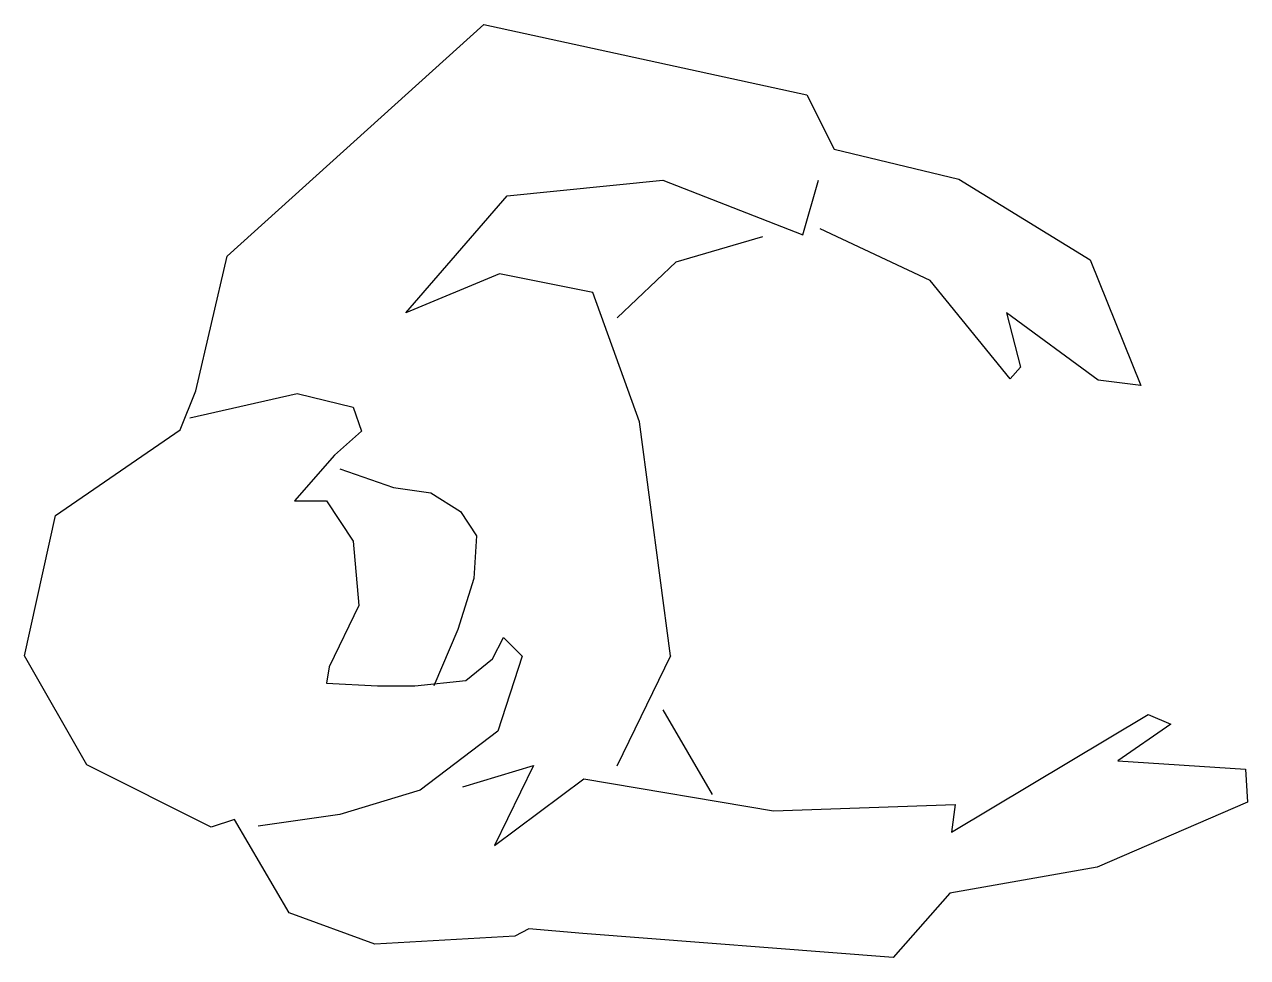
# Model space of a CAD drawing. Extents: x -0.271 to 0.412, y -0.237 to 0.283.
import ezdxf

# ---------------------------------------------------------------- set-up
doc = ezdxf.new("R2010")
doc.units = 0
doc.header["$LTSCALE"] = 1.2
doc.layers.get('0').update_dxf_attribs({"linetype": 'CONTINUOUS'})

msp = doc.modelspace()

# ---------------------------------------------------------------- linework, layer by layer
at = {"color": 0}
for p, q in [((0.09009, -0.06909), (0.06014, -0.13077)), ((0.08574, -0.09926), (0.11332, -0.14653))]:
    msp.add_line(p, q, dxfattribs=at)
for points in [[(-0.02579, -0.14218), (0.01349, -0.13039), (-0.00829, -0.17492), (0.04168, -0.13781), (0.14752, -0.15558), (0.24892, -0.15208), (0.24684, -0.16761), (0.35657, -0.10198), (0.36923, -0.10732), (0.33974, -0.12771), (0.41086, -0.13234), (0.41205, -0.15074), (0.32814, -0.18698), (0.24593, -0.20155), (0.21436, -0.23747), (0.04105, -0.22408), (0.01088, -0.22154), (0.0032, -0.22561), (-0.07501, -0.22995), (-0.1228, -0.21256), (-0.15321, -0.16039), (-0.16624, -0.16474), (-0.23576, -0.12996), (-0.27051, -0.06909), (-0.25314, 0.00917), (-0.18362, 0.05699), (-0.17493, 0.07873), (-0.15741, 0.15386), (-0.01418, 0.28307), (0.16605, 0.24373), (0.18133, 0.21351), (0.25089, 0.1967), (0.32414, 0.15185), (0.35255, 0.08159), (0.32863, 0.08458), (0.27759, 0.12222), (0.28531, 0.09185), (0.27949, 0.08539), (0.23486, 0.14028), (0.17362, 0.16909)], [(0.09009, -0.06909), (0.07271, 0.06134), (0.04664, 0.13348), (-0.00549, 0.14395), (-0.05763, 0.12221), (-0.00115, 0.18742), (0.08574, 0.19612), (0.16395, 0.16568), (0.17264, 0.19612)], [(0.06032, 0.11939), (0.09312, 0.15063), (0.14154, 0.16469)], [(-0.17819, 0.06365), (-0.11839, 0.07711), (-0.08699, 0.06963), (-0.08251, 0.05618), (-0.09746, 0.04272), (-0.11988, 0.01731), (-0.10194, 0.01731), (-0.08699, -0.00511), (-0.084, -0.04099), (-0.10045, -0.07537), (-0.10194, -0.08434), (-0.07354, -0.08584), (-0.05261, -0.08584), (-0.0242, -0.08285), (-0.00925, -0.07089), (-0.00327, -0.05893), (0.0072, -0.06939), (-0.00626, -0.11125), (-0.04962, -0.14414), (-0.09447, -0.15759), (-0.14006, -0.16427)], [(-0.09447, 0.03525), (-0.06457, 0.02478), (-0.04364, 0.0218), (-0.02719, 0.01133), (-0.01822, -0.00212), (-0.01971, -0.02604), (-0.02868, -0.05445), (-0.04214, -0.08584)]]:
    msp.add_lwpolyline(points, dxfattribs=at)

doc.saveas('drawing.dxf')
